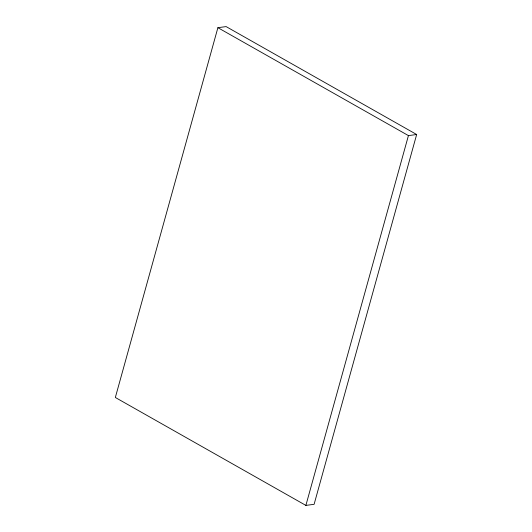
<?xml version="1.0" encoding="UTF-8"?>
<svg xmlns="http://www.w3.org/2000/svg" width="532" height="532" viewBox="0 0 532 532"><rect width="100%" height="100%" fill="white"/><g stroke="black" fill="none" stroke-linecap="round" stroke-linejoin="round"><path stroke-width="0.8" d="M217.894 27.684L115.338 397.484L305.88 505.4L314.106 504.316L416.662 134.516L226.12 26.6L217.894 27.684L408.43 135.6L416.662 134.516M305.88 505.4L408.43 135.6"/></g></svg>
